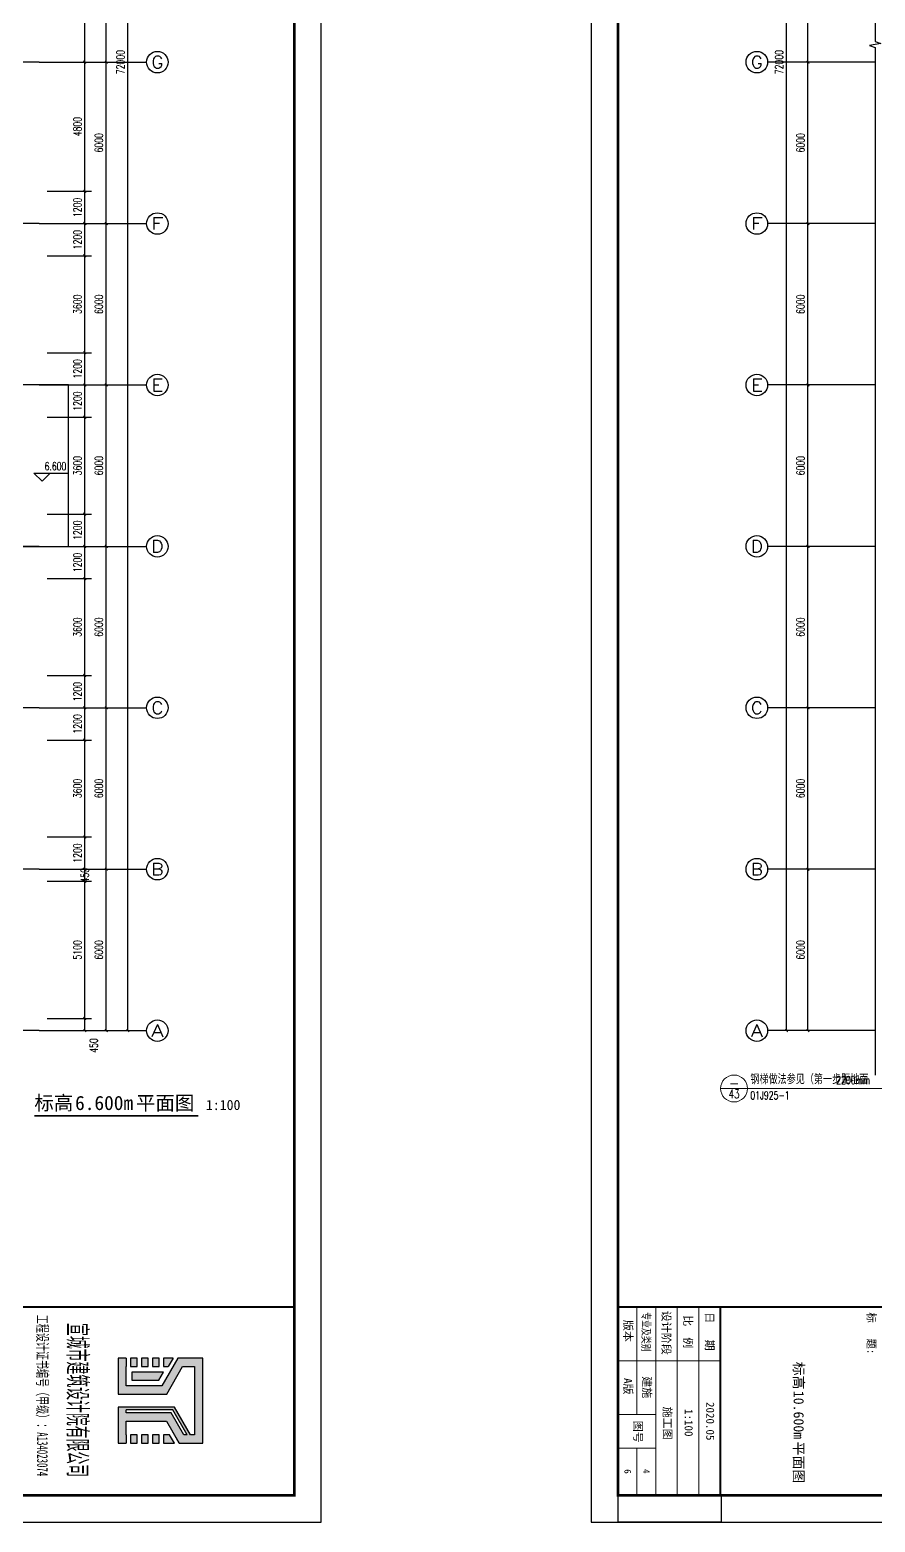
# Model space of a CAD drawing. Extents: x 683431 to 951238, y -788560 to -543702.
# Drawn here: x 801525 to 832965, y -719850 to -664378 of the extents above; entities that cross this region are included whole.
import ezdxf
from ezdxf.enums import TextEntityAlignment as Align

# ---------------------------------------------------------------- set-up
doc = ezdxf.new("R2010")
doc.units = 0
doc.header["$LTSCALE"] = 1000
doc.header["$MEASUREMENT"] = 0
doc.linetypes.add('DOTE', pattern=[2.42, 2, -0.2, 0.02, -0.2])
for name, color, linetype in [('AXIS', 3, 'Continuous'), ('AXIS_TEXT', 7, 'Continuous'), ('BZ_标准图框', 7, 'Continuous'), ('DIM_ELEV', 3, 'Continuous'), ('DIM_SYMB', 3, 'Continuous'), ('DOTE', 1, 'Continuous'), ('PUB_TEXT', 3, 'Continuous'), ('PUB_TITLE', 4, 'Continuous'), ('RAIL', 163, 'Continuous'), ('TK(图框线)', 45, 'Continuous')]:
    doc.layers.add(name, color=color, linetype=linetype)
doc.layers.add('DIM_IDEN', color=3, linetype='Continuous', lineweight=13)
doc.layers.add('VHSoft_barcode', color=7, linetype='Continuous', plot=False)
doc.styles.add('-宋体', font='', dxfattribs={"width": 0.8})
doc.styles.add('_TCH_AXIS', font='COMPLEX', dxfattribs={"bigfont": 'GBCBIG'})
doc.styles.add('_TCH_DIM', font='SIMPLEX', dxfattribs={"bigfont": 'GBCBIG'})
doc.styles.add('_TCH_DIM_T3', font='SIMPLEX', dxfattribs={"width": 0.705882, "bigfont": 'GBCBIG'})
doc.styles.add('_TCH_LABEL', font='COMPLEX', dxfattribs={"bigfont": 'GBCBIG'})
doc.styles.add('COMPLEX', font='COMPLEX')
doc.styles.add('HT', font='')
doc.styles.add('st', font='')
doc.styles.add('宋体', font='')
doc.styles.get('-宋体').set_extended_font_data('SimSun')
doc.styles.get('HT').set_extended_font_data('SimHei')
doc.styles.get('st').set_extended_font_data('SimSun')
doc.styles.get('宋体').set_extended_font_data('SimSun')
doc.dimstyles.new('_TCH_ARCH&&100', dxfattribs={"dimtxt": 297.5, "dimasz": 100, "dimexe": 250, "dimexo": 300, "dimgap": 126.25, "dimtad": 1, "dimdec": 0, "dimzin": 0, "dimdsep": 46, "dimtxsty": '_TCH_DIM_T3', "dimblk": 'ARCHTICK', "dimcen": 0.09, "dimazin": 2, "dimtfac": 1, "dimtdec": 0, "dimtix": 1, "dimtmove": 2, "dimatfit": 3, "dimfxl": 0, "dimtolj": 1, "dimtzin": 0, "dimarcsym": 0})

# ---------------------------------------------------------------- blocks, each defined once
blk = doc.blocks.new('ht34rwe4')
h = blk.add_hatch(color=1)
h.paths.add_polyline_path([(738520, -622688), (738520, -619537), (737594, -619537), (737003, -620561), (735676, -620561), (735676, -619844), (735676, -619537), (735369, -619537), (735369, -620868), (737180, -620868), (737771, -619844), (738213, -619844), (738213, -622381), (738059, -622381), (737468, -621357), (735369, -621357), (735369, -622688), (735676, -622688), (735676, -622381), (735676, -621869), (737172, -621869), (737645, -622688)])
h.paths.add_polyline_path([(737822, -622381), (737349, -621562), (735676, -621562), (735676, -621459), (737409, -621459), (737941, -622381)], flags=16)
h = blk.add_hatch(color=1)
h.paths.add_polyline_path([(737468, -622688), (737290, -622381), (737058, -622381), (737058, -622688)])
h.paths.add_polyline_path([(736905, -622381), (736649, -622381), (736649, -622688), (736905, -622688)])
h.paths.add_polyline_path([(736495, -622381), (736239, -622381), (736239, -622688), (736495, -622688)])
h.paths.add_polyline_path([(735829, -622688), (736085, -622688), (736085, -622381), (735829, -622381)])
h.paths.add_polyline_path([(736884, -620356), (737062, -620049), (735881, -620049), (735881, -620356)])
h.paths.add_polyline_path([(737417, -619537), (737058, -619537), (737058, -619844), (737239, -619844)])
h.paths.add_polyline_path([(736905, -619537), (736649, -619537), (736649, -619844), (736905, -619844)])
h.paths.add_polyline_path([(736239, -619844), (736495, -619844), (736495, -619537), (736239, -619537)])
h.paths.add_polyline_path([(736085, -619844), (736085, -619537), (735829, -619537), (735829, -619844)])
for points in [[(735676, -619537), (735369, -619537), (735369, -620868), (737180, -620868), (737771, -619844), (738213, -619844), (738213, -622381), (738059, -622381), (737468, -621357), (735369, -621357), (735369, -622688), (735676, -622688)], [(735676, -619537), (735676, -619844)], [(735676, -621869), (737172, -621869), (737645, -622688), (738520, -622688), (738520, -619537), (737594, -619537), (737003, -620561), (735676, -620561), (735676, -619844)], [(737417, -619537), (737058, -619537), (737058, -619844), (737239, -619844)], [(737417, -619537), (737239, -619844)], [(737941, -622381), (737409, -621459), (735676, -621459)], [(735676, -621562), (735676, -621459)], [(737822, -622381), (737349, -621562), (735676, -621562)], [(735676, -622381), (735676, -621869)], [(735676, -622381), (735676, -622688)], [(737290, -622381), (737058, -622381), (737058, -622688), (737468, -622688)], [(737468, -622688), (737290, -622381)], [(737645, -622688), (737316, -622118)], [(737941, -622381), (737822, -622381)]]:
    blk.add_lwpolyline(points)
for points in [[(736085, -619537), (735829, -619537), (735829, -619844), (736085, -619844)], [(736495, -619537), (736239, -619537), (736239, -619844), (736495, -619844)], [(736905, -619537), (736649, -619537), (736649, -619844), (736905, -619844)], [(736884, -620356), (737062, -620049), (735881, -620049), (735881, -620356)], [(736085, -622381), (735829, -622381), (735829, -622688), (736085, -622688)], [(736495, -622381), (736239, -622381), (736239, -622688), (736495, -622688)], [(736905, -622381), (736649, -622381), (736649, -622688), (736905, -622688)]]:
    blk.add_lwpolyline(points, close=True)
at = {"layer": 'BZ_标准图框'}
for points, const_width in [([(684531, -617629), (741931, -617629)], 70), ([(685231, -617629), (685231, -621629)], 35), ([(685931, -617629), (685931, -624629)], 35), ([(685931, -617629), (685931, -624629)], 35), ([(686731, -617629), (686731, -624629)], 35), ([(687531, -617629), (687531, -624629)], 35), ([(688331, -617629), (688331, -624629)], 70), ([(684531, -619629), (685931, -619629)], 35), ([(685931, -619629), (688331, -619629)], 35), ([(684531, -621629), (685931, -621629)], 35), ([(684531, -622879), (685931, -622879)], 35), ([(685231, -622879), (685231, -624629)], 35)]:
    blk.add_lwpolyline(points, dxfattribs=dict(at, const_width=const_width))
at = {"layer": 'VHSoft_barcode'}
blk.add_lwpolyline([(684531, -624629), (688364, -624629), (688364, -625629), (684531, -625629)], close=True, dxfattribs=at)
at = {"layer": 'BZ_标准图框', "style": 'HT'}
for s, height, width, p in [('专业及类别', 300, 0.7, (685428, -617822)), ('标   题:', 300, 0.95, (693803, -617831)), ('工程设计证书编号（甲级）：A134023074', 400, 0.6, (732360, -617920))]:
    blk.add_text(s, height=height, rotation=270, dxfattribs=dict(at, width=width)).set_placement(p)
for s, p in [('设计阶段', (686175, -617770)), ('日   期', (687787, -617826)), ('版本 ', (684754, -618112)), ('比  例', (686977, -617938)), ('图号', (685126, -621860))]:
    blk.add_text(s, height=300, rotation=270, dxfattribs=at).set_placement(p)
at = {"layer": 'BZ_标准图框', "style": 'HT', "width": 0.5}
blk.add_text('宣城市建筑设计院有限公司', height=700, rotation=270, dxfattribs=at).set_placement((733527, -621091), align=Align.CENTER)
at = {"layer": 'TK(图框线)', "style": 'HT'}
for s, p in [('A版', (684754, -620273)), ('建施', (685454, -620207)), ('2020.05', (687811, -621163)), ('施工图', (686218, -621333)), ('1:100', (687011, -621425))]:
    blk.add_text(s, height=300, rotation=270, dxfattribs=at).set_placement(p)
blk = doc.blocks.new('_ArchTick')
at = {"color": 0, "linetype": 'ByBlock', "const_width": 0.4}
blk.add_lwpolyline([(-0.5, -0.5), (0.5, 0.5)], dxfattribs=at)
blk = doc.blocks.new('*D261')
at = {"layer": 'AXIS', "color": 0, "lineweight": -2}
for p, q in [((832665, -695578), (830215, -695578)), ((830465, -701578), (830465, -695578)), ((832665, -701578), (830215, -701578))]:
    blk.add_line(p, q, dxfattribs=at)
at = {"layer": 'Defpoints', "color": 0}
for p in [(830465, -695578), (832965, -695578), (832965, -701578)]:
    blk.add_point(p, dxfattribs=at)
at = {"layer": 'AXIS', "color": 0, "lineweight": -2, "xscale": 100, "yscale": 100, "zscale": 100}
for p, rotation in [((830465, -695578), 90), ((830465, -701578), 270)]:
    blk.add_blockref('_ArchTick', p, dxfattribs=dict(at, rotation=rotation))
at = {"layer": 'AXIS', "color": 0, "insert": (830190, -698578), "char_height": 297.5, "attachment_point": 5, "rotation": 90, "style": '_TCH_DIM_T3'}
blk.add_mtext('\\A1;6000', dxfattribs=at)
blk = doc.blocks.new('*D262')
at = {"layer": 'AXIS', "color": 0, "lineweight": -2}
for p, q in [((832665, -689578), (830215, -689578)), ((830465, -695578), (830465, -689578)), ((832665, -695578), (830215, -695578))]:
    blk.add_line(p, q, dxfattribs=at)
at = {"layer": 'Defpoints', "color": 0}
for p in [(830465, -689578), (832965, -689578), (832965, -695578)]:
    blk.add_point(p, dxfattribs=at)
at = {"layer": 'AXIS', "color": 0, "lineweight": -2, "xscale": 100, "yscale": 100, "zscale": 100}
for p, rotation in [((830465, -689578), 90), ((830465, -695578), 270)]:
    blk.add_blockref('_ArchTick', p, dxfattribs=dict(at, rotation=rotation))
at = {"layer": 'AXIS', "color": 0, "insert": (830190, -692578), "char_height": 297.5, "attachment_point": 5, "rotation": 90, "style": '_TCH_DIM_T3'}
blk.add_mtext('\\A1;6000', dxfattribs=at)
blk = doc.blocks.new('*D263')
at = {"layer": 'AXIS', "color": 0, "lineweight": -2}
for p, q in [((832665, -683578), (830215, -683578)), ((830465, -689578), (830465, -683578)), ((832665, -689578), (830215, -689578))]:
    blk.add_line(p, q, dxfattribs=at)
at = {"layer": 'Defpoints', "color": 0}
for p in [(830465, -683578), (832965, -683578), (832965, -689578)]:
    blk.add_point(p, dxfattribs=at)
at = {"layer": 'AXIS', "color": 0, "lineweight": -2, "xscale": 100, "yscale": 100, "zscale": 100}
for p, rotation in [((830465, -683578), 90), ((830465, -689578), 270)]:
    blk.add_blockref('_ArchTick', p, dxfattribs=dict(at, rotation=rotation))
at = {"layer": 'AXIS', "color": 0, "insert": (830190, -686578), "char_height": 297.5, "attachment_point": 5, "rotation": 90, "style": '_TCH_DIM_T3'}
blk.add_mtext('\\A1;6000', dxfattribs=at)
blk = doc.blocks.new('*D264')
at = {"layer": 'AXIS', "color": 0, "lineweight": -2}
for p, q in [((832665, -677578), (830215, -677578)), ((830465, -683578), (830465, -677578)), ((832665, -683578), (830215, -683578))]:
    blk.add_line(p, q, dxfattribs=at)
at = {"layer": 'Defpoints', "color": 0}
for p in [(830465, -677578), (832965, -677578), (832965, -683578)]:
    blk.add_point(p, dxfattribs=at)
at = {"layer": 'AXIS', "color": 0, "lineweight": -2, "xscale": 100, "yscale": 100, "zscale": 100}
for p, rotation in [((830465, -677578), 90), ((830465, -683578), 270)]:
    blk.add_blockref('_ArchTick', p, dxfattribs=dict(at, rotation=rotation))
at = {"layer": 'AXIS', "color": 0, "insert": (830190, -680578), "char_height": 297.5, "attachment_point": 5, "rotation": 90, "style": '_TCH_DIM_T3'}
blk.add_mtext('\\A1;6000', dxfattribs=at)
blk = doc.blocks.new('*D265')
at = {"layer": 'AXIS', "color": 0, "lineweight": -2}
for p, q in [((832665, -671578), (830215, -671578)), ((830465, -677578), (830465, -671578)), ((832665, -677578), (830215, -677578))]:
    blk.add_line(p, q, dxfattribs=at)
at = {"layer": 'Defpoints', "color": 0}
for p in [(830465, -671578), (832965, -671578), (832965, -677578)]:
    blk.add_point(p, dxfattribs=at)
at = {"layer": 'AXIS', "color": 0, "lineweight": -2, "xscale": 100, "yscale": 100, "zscale": 100}
for p, rotation in [((830465, -671578), 90), ((830465, -677578), 270)]:
    blk.add_blockref('_ArchTick', p, dxfattribs=dict(at, rotation=rotation))
at = {"layer": 'AXIS', "color": 0, "insert": (830190, -674578), "char_height": 297.5, "attachment_point": 5, "rotation": 90, "style": '_TCH_DIM_T3'}
blk.add_mtext('\\A1;6000', dxfattribs=at)
blk = doc.blocks.new('*D266')
at = {"layer": 'AXIS', "color": 0, "lineweight": -2}
for p, q in [((832665, -665578), (830215, -665578)), ((830465, -671578), (830465, -665578)), ((832665, -671578), (830215, -671578))]:
    blk.add_line(p, q, dxfattribs=at)
at = {"layer": 'Defpoints', "color": 0}
for p in [(830465, -665578), (832965, -665578), (832965, -671578)]:
    blk.add_point(p, dxfattribs=at)
at = {"layer": 'AXIS', "color": 0, "lineweight": -2, "xscale": 100, "yscale": 100, "zscale": 100}
for p, rotation in [((830465, -665578), 90), ((830465, -671578), 270)]:
    blk.add_blockref('_ArchTick', p, dxfattribs=dict(at, rotation=rotation))
at = {"layer": 'AXIS', "color": 0, "insert": (830190, -668578), "char_height": 297.5, "attachment_point": 5, "rotation": 90, "style": '_TCH_DIM_T3'}
blk.add_mtext('\\A1;6000', dxfattribs=at)
blk = doc.blocks.new('*D267')
at = {"layer": 'AXIS', "color": 0, "lineweight": -2}
for p, q in [((832665, -659578), (830215, -659578)), ((830465, -665578), (830465, -659578)), ((832665, -665578), (830215, -665578))]:
    blk.add_line(p, q, dxfattribs=at)
at = {"layer": 'Defpoints', "color": 0}
for p in [(830465, -659578), (832965, -659578), (832965, -665578)]:
    blk.add_point(p, dxfattribs=at)
at = {"layer": 'AXIS', "color": 0, "lineweight": -2, "xscale": 100, "yscale": 100, "zscale": 100}
for p, rotation in [((830465, -659578), 90), ((830465, -665578), 270)]:
    blk.add_blockref('_ArchTick', p, dxfattribs=dict(at, rotation=rotation))
at = {"layer": 'AXIS', "color": 0, "insert": (830190, -662578), "char_height": 297.5, "attachment_point": 5, "rotation": 90, "style": '_TCH_DIM_T3'}
blk.add_mtext('\\A1;6000', dxfattribs=at)
blk = doc.blocks.new('*D273')
at = {"layer": 'AXIS', "color": 0, "lineweight": -2}
for p, q in [((832665, -629578), (829415, -629578)), ((829665, -701578), (829665, -629578)), ((832665, -701578), (829415, -701578))]:
    blk.add_line(p, q, dxfattribs=at)
at = {"layer": 'Defpoints', "color": 0}
for p in [(829665, -629578), (832965, -629578), (832965, -701578)]:
    blk.add_point(p, dxfattribs=at)
at = {"layer": 'AXIS', "color": 0, "lineweight": -2, "xscale": 100, "yscale": 100, "zscale": 100}
for p, rotation in [((829665, -629578), 90), ((829665, -701578), 270)]:
    blk.add_blockref('_ArchTick', p, dxfattribs=dict(at, rotation=rotation))
at = {"layer": 'AXIS', "color": 0, "insert": (829390, -665578), "char_height": 297.5, "attachment_point": 5, "rotation": 90, "style": '_TCH_DIM_T3'}
blk.add_mtext('\\A1;72000', dxfattribs=at)
blk = doc.blocks.new('_AXISO')
blk.add_circle((0, 0), 0.5)
at = {"layer": 'AXIS_TEXT', "style": 'COMPLEX', "width": 1.041667}
blk.add_attdef('A', text='', height=0.56, dxfattribs=at).set_placement((-0.25, -0.28), (0.25, -0.28), align=Align.FIT)
blk = doc.blocks.new('*D301')
at = {"layer": 'AXIS', "color": 0, "lineweight": -2}
for p, q in [((802169, -701128), (803819, -701128)), ((803569, -701578), (803569, -701128)), ((802169, -701578), (803819, -701578))]:
    blk.add_line(p, q, dxfattribs=at)
at = {"layer": 'Defpoints', "color": 0}
for p in [(801869, -701128), (803569, -701128), (801869, -701578)]:
    blk.add_point(p, dxfattribs=at)
at = {"layer": 'AXIS', "color": 0, "lineweight": -2, "xscale": 100, "yscale": 100, "zscale": 100}
for p, rotation in [((803569, -701128), 90), ((803569, -701578), 270)]:
    blk.add_blockref('_ArchTick', p, dxfattribs=dict(at, rotation=rotation))
at = {"layer": 'AXIS', "color": 0, "insert": (803901, -702133), "char_height": 297.5, "attachment_point": 5, "rotation": 90, "style": '_TCH_DIM_T3'}
blk.add_mtext('\\A1;450', dxfattribs=at)
blk = doc.blocks.new('*D302')
at = {"layer": 'AXIS', "color": 0, "lineweight": -2}
for p, q in [((802169, -696028), (803819, -696028)), ((803569, -701128), (803569, -696028)), ((802169, -701128), (803819, -701128))]:
    blk.add_line(p, q, dxfattribs=at)
at = {"layer": 'Defpoints', "color": 0}
for p in [(801869, -696028), (803569, -696028), (801869, -701128)]:
    blk.add_point(p, dxfattribs=at)
at = {"layer": 'AXIS', "color": 0, "lineweight": -2, "xscale": 100, "yscale": 100, "zscale": 100}
for p, rotation in [((803569, -696028), 90), ((803569, -701128), 270)]:
    blk.add_blockref('_ArchTick', p, dxfattribs=dict(at, rotation=rotation))
at = {"layer": 'AXIS', "color": 0, "insert": (803294, -698578), "char_height": 297.5, "attachment_point": 5, "rotation": 90, "style": '_TCH_DIM_T3'}
blk.add_mtext('\\A1;5100', dxfattribs=at)
blk = doc.blocks.new('*D303')
at = {"layer": 'AXIS', "color": 0, "lineweight": -2}
for p, q in [((802169, -695578), (803819, -695578)), ((803569, -696028), (803569, -695578)), ((802169, -696028), (803819, -696028))]:
    blk.add_line(p, q, dxfattribs=at)
at = {"layer": 'Defpoints', "color": 0}
for p in [(801869, -695578), (803569, -695578), (801869, -696028)]:
    blk.add_point(p, dxfattribs=at)
at = {"layer": 'AXIS', "color": 0, "lineweight": -2, "xscale": 100, "yscale": 100, "zscale": 100}
for p, rotation in [((803569, -695578), 90), ((803569, -696028), 270)]:
    blk.add_blockref('_ArchTick', p, dxfattribs=dict(at, rotation=rotation))
at = {"layer": 'AXIS', "color": 0, "insert": (803567, -695803), "char_height": 297.5, "attachment_point": 5, "rotation": 90, "style": '_TCH_DIM_T3'}
blk.add_mtext('\\A1;450', dxfattribs=at)
blk = doc.blocks.new('*D304')
at = {"layer": 'AXIS', "color": 0, "lineweight": -2}
for p, q in [((802169, -694378), (803819, -694378)), ((803569, -695578), (803569, -694378)), ((802169, -695578), (803819, -695578))]:
    blk.add_line(p, q, dxfattribs=at)
at = {"layer": 'Defpoints', "color": 0}
for p in [(801869, -694378), (803569, -694378), (801869, -695578)]:
    blk.add_point(p, dxfattribs=at)
at = {"layer": 'AXIS', "color": 0, "lineweight": -2, "xscale": 100, "yscale": 100, "zscale": 100}
for p, rotation in [((803569, -694378), 90), ((803569, -695578), 270)]:
    blk.add_blockref('_ArchTick', p, dxfattribs=dict(at, rotation=rotation))
at = {"layer": 'AXIS', "color": 0, "insert": (803294, -694978), "char_height": 297.5, "attachment_point": 5, "rotation": 90, "style": '_TCH_DIM_T3'}
blk.add_mtext('\\A1;1200', dxfattribs=at)
blk = doc.blocks.new('*D305')
at = {"layer": 'AXIS', "color": 0, "lineweight": -2}
for p, q in [((802169, -690778), (803819, -690778)), ((803569, -694378), (803569, -690778)), ((802169, -694378), (803819, -694378))]:
    blk.add_line(p, q, dxfattribs=at)
at = {"layer": 'Defpoints', "color": 0}
for p in [(801869, -690778), (803569, -690778), (801869, -694378)]:
    blk.add_point(p, dxfattribs=at)
at = {"layer": 'AXIS', "color": 0, "lineweight": -2, "xscale": 100, "yscale": 100, "zscale": 100}
for p, rotation in [((803569, -690778), 90), ((803569, -694378), 270)]:
    blk.add_blockref('_ArchTick', p, dxfattribs=dict(at, rotation=rotation))
at = {"layer": 'AXIS', "color": 0, "insert": (803294, -692578), "char_height": 297.5, "attachment_point": 5, "rotation": 90, "style": '_TCH_DIM_T3'}
blk.add_mtext('\\A1;3600', dxfattribs=at)
blk = doc.blocks.new('*D306')
at = {"layer": 'AXIS', "color": 0, "lineweight": -2}
for p, q in [((802169, -689578), (803819, -689578)), ((803569, -690778), (803569, -689578)), ((802169, -690778), (803819, -690778))]:
    blk.add_line(p, q, dxfattribs=at)
at = {"layer": 'Defpoints', "color": 0}
for p in [(801869, -689578), (803569, -689578), (801869, -690778)]:
    blk.add_point(p, dxfattribs=at)
at = {"layer": 'AXIS', "color": 0, "lineweight": -2, "xscale": 100, "yscale": 100, "zscale": 100}
for p, rotation in [((803569, -689578), 90), ((803569, -690778), 270)]:
    blk.add_blockref('_ArchTick', p, dxfattribs=dict(at, rotation=rotation))
at = {"layer": 'AXIS', "color": 0, "insert": (803294, -690178), "char_height": 297.5, "attachment_point": 5, "rotation": 90, "style": '_TCH_DIM_T3'}
blk.add_mtext('\\A1;1200', dxfattribs=at)
blk = doc.blocks.new('*D307')
at = {"layer": 'AXIS', "color": 0, "lineweight": -2}
for p, q in [((802169, -688378), (803819, -688378)), ((803569, -689578), (803569, -688378)), ((802169, -689578), (803819, -689578))]:
    blk.add_line(p, q, dxfattribs=at)
at = {"layer": 'Defpoints', "color": 0}
for p in [(801869, -688378), (803569, -688378), (801869, -689578)]:
    blk.add_point(p, dxfattribs=at)
at = {"layer": 'AXIS', "color": 0, "lineweight": -2, "xscale": 100, "yscale": 100, "zscale": 100}
for p, rotation in [((803569, -688378), 90), ((803569, -689578), 270)]:
    blk.add_blockref('_ArchTick', p, dxfattribs=dict(at, rotation=rotation))
at = {"layer": 'AXIS', "color": 0, "insert": (803294, -688978), "char_height": 297.5, "attachment_point": 5, "rotation": 90, "style": '_TCH_DIM_T3'}
blk.add_mtext('\\A1;1200', dxfattribs=at)
blk = doc.blocks.new('*D308')
at = {"layer": 'AXIS', "color": 0, "lineweight": -2}
for p, q in [((802169, -684778), (803819, -684778)), ((803569, -688378), (803569, -684778)), ((802169, -688378), (803819, -688378))]:
    blk.add_line(p, q, dxfattribs=at)
at = {"layer": 'Defpoints', "color": 0}
for p in [(801869, -684778), (803569, -684778), (801869, -688378)]:
    blk.add_point(p, dxfattribs=at)
at = {"layer": 'AXIS', "color": 0, "lineweight": -2, "xscale": 100, "yscale": 100, "zscale": 100}
for p, rotation in [((803569, -684778), 90), ((803569, -688378), 270)]:
    blk.add_blockref('_ArchTick', p, dxfattribs=dict(at, rotation=rotation))
at = {"layer": 'AXIS', "color": 0, "insert": (803294, -686578), "char_height": 297.5, "attachment_point": 5, "rotation": 90, "style": '_TCH_DIM_T3'}
blk.add_mtext('\\A1;3600', dxfattribs=at)
blk = doc.blocks.new('*D309')
at = {"layer": 'AXIS', "color": 0, "lineweight": -2}
for p, q in [((802169, -683578), (803819, -683578)), ((803569, -684778), (803569, -683578)), ((802169, -684778), (803819, -684778))]:
    blk.add_line(p, q, dxfattribs=at)
at = {"layer": 'Defpoints', "color": 0}
for p in [(801869, -683578), (803569, -683578), (801869, -684778)]:
    blk.add_point(p, dxfattribs=at)
at = {"layer": 'AXIS', "color": 0, "lineweight": -2, "xscale": 100, "yscale": 100, "zscale": 100}
for p, rotation in [((803569, -683578), 90), ((803569, -684778), 270)]:
    blk.add_blockref('_ArchTick', p, dxfattribs=dict(at, rotation=rotation))
at = {"layer": 'AXIS', "color": 0, "insert": (803294, -684178), "char_height": 297.5, "attachment_point": 5, "rotation": 90, "style": '_TCH_DIM_T3'}
blk.add_mtext('\\A1;1200', dxfattribs=at)
blk = doc.blocks.new('*D310')
at = {"layer": 'AXIS', "color": 0, "lineweight": -2}
for p, q in [((802169, -682378), (803819, -682378)), ((803569, -683578), (803569, -682378)), ((802169, -683578), (803819, -683578))]:
    blk.add_line(p, q, dxfattribs=at)
at = {"layer": 'Defpoints', "color": 0}
for p in [(801869, -682378), (803569, -682378), (801869, -683578)]:
    blk.add_point(p, dxfattribs=at)
at = {"layer": 'AXIS', "color": 0, "lineweight": -2, "xscale": 100, "yscale": 100, "zscale": 100}
for p, rotation in [((803569, -682378), 90), ((803569, -683578), 270)]:
    blk.add_blockref('_ArchTick', p, dxfattribs=dict(at, rotation=rotation))
at = {"layer": 'AXIS', "color": 0, "insert": (803294, -682978), "char_height": 297.5, "attachment_point": 5, "rotation": 90, "style": '_TCH_DIM_T3'}
blk.add_mtext('\\A1;1200', dxfattribs=at)
blk = doc.blocks.new('*D311')
at = {"layer": 'AXIS', "color": 0, "lineweight": -2}
for p, q in [((802169, -678778), (803819, -678778)), ((803569, -682378), (803569, -678778)), ((802169, -682378), (803819, -682378))]:
    blk.add_line(p, q, dxfattribs=at)
at = {"layer": 'Defpoints', "color": 0}
for p in [(801869, -678778), (803569, -678778), (801869, -682378)]:
    blk.add_point(p, dxfattribs=at)
at = {"layer": 'AXIS', "color": 0, "lineweight": -2, "xscale": 100, "yscale": 100, "zscale": 100}
for p, rotation in [((803569, -678778), 90), ((803569, -682378), 270)]:
    blk.add_blockref('_ArchTick', p, dxfattribs=dict(at, rotation=rotation))
at = {"layer": 'AXIS', "color": 0, "insert": (803294, -680578), "char_height": 297.5, "attachment_point": 5, "rotation": 90, "style": '_TCH_DIM_T3'}
blk.add_mtext('\\A1;3600', dxfattribs=at)
blk = doc.blocks.new('*D312')
at = {"layer": 'AXIS', "color": 0, "lineweight": -2}
for p, q in [((802169, -677578), (803819, -677578)), ((803569, -678778), (803569, -677578)), ((802169, -678778), (803819, -678778))]:
    blk.add_line(p, q, dxfattribs=at)
at = {"layer": 'Defpoints', "color": 0}
for p in [(801869, -677578), (803569, -677578), (801869, -678778)]:
    blk.add_point(p, dxfattribs=at)
at = {"layer": 'AXIS', "color": 0, "lineweight": -2, "xscale": 100, "yscale": 100, "zscale": 100}
for p, rotation in [((803569, -677578), 90), ((803569, -678778), 270)]:
    blk.add_blockref('_ArchTick', p, dxfattribs=dict(at, rotation=rotation))
at = {"layer": 'AXIS', "color": 0, "insert": (803294, -678178), "char_height": 297.5, "attachment_point": 5, "rotation": 90, "style": '_TCH_DIM_T3'}
blk.add_mtext('\\A1;1200', dxfattribs=at)
blk = doc.blocks.new('*D313')
at = {"layer": 'AXIS', "color": 0, "lineweight": -2}
for p, q in [((802169, -676378), (803819, -676378)), ((803569, -677578), (803569, -676378)), ((802169, -677578), (803819, -677578))]:
    blk.add_line(p, q, dxfattribs=at)
at = {"layer": 'Defpoints', "color": 0}
for p in [(801869, -676378), (803569, -676378), (801869, -677578)]:
    blk.add_point(p, dxfattribs=at)
at = {"layer": 'AXIS', "color": 0, "lineweight": -2, "xscale": 100, "yscale": 100, "zscale": 100}
for p, rotation in [((803569, -676378), 90), ((803569, -677578), 270)]:
    blk.add_blockref('_ArchTick', p, dxfattribs=dict(at, rotation=rotation))
at = {"layer": 'AXIS', "color": 0, "insert": (803294, -676978), "char_height": 297.5, "attachment_point": 5, "rotation": 90, "style": '_TCH_DIM_T3'}
blk.add_mtext('\\A1;1200', dxfattribs=at)
blk = doc.blocks.new('*D314')
at = {"layer": 'AXIS', "color": 0, "lineweight": -2}
for p, q in [((802169, -672778), (803819, -672778)), ((803569, -676378), (803569, -672778)), ((802169, -676378), (803819, -676378))]:
    blk.add_line(p, q, dxfattribs=at)
at = {"layer": 'Defpoints', "color": 0}
for p in [(801869, -672778), (803569, -672778), (801869, -676378)]:
    blk.add_point(p, dxfattribs=at)
at = {"layer": 'AXIS', "color": 0, "lineweight": -2, "xscale": 100, "yscale": 100, "zscale": 100}
for p, rotation in [((803569, -672778), 90), ((803569, -676378), 270)]:
    blk.add_blockref('_ArchTick', p, dxfattribs=dict(at, rotation=rotation))
at = {"layer": 'AXIS', "color": 0, "insert": (803294, -674578), "char_height": 297.5, "attachment_point": 5, "rotation": 90, "style": '_TCH_DIM_T3'}
blk.add_mtext('\\A1;3600', dxfattribs=at)
blk = doc.blocks.new('*D315')
at = {"layer": 'AXIS', "color": 0, "lineweight": -2}
for p, q in [((802169, -671578), (803819, -671578)), ((803569, -672778), (803569, -671578)), ((802169, -672778), (803819, -672778))]:
    blk.add_line(p, q, dxfattribs=at)
at = {"layer": 'Defpoints', "color": 0}
for p in [(801869, -671578), (803569, -671578), (801869, -672778)]:
    blk.add_point(p, dxfattribs=at)
at = {"layer": 'AXIS', "color": 0, "lineweight": -2, "xscale": 100, "yscale": 100, "zscale": 100}
for p, rotation in [((803569, -671578), 90), ((803569, -672778), 270)]:
    blk.add_blockref('_ArchTick', p, dxfattribs=dict(at, rotation=rotation))
at = {"layer": 'AXIS', "color": 0, "insert": (803294, -672178), "char_height": 297.5, "attachment_point": 5, "rotation": 90, "style": '_TCH_DIM_T3'}
blk.add_mtext('\\A1;1200', dxfattribs=at)
blk = doc.blocks.new('*D316')
at = {"layer": 'AXIS', "color": 0, "lineweight": -2}
for p, q in [((802169, -670378), (803819, -670378)), ((803569, -671578), (803569, -670378)), ((802169, -671578), (803819, -671578))]:
    blk.add_line(p, q, dxfattribs=at)
at = {"layer": 'Defpoints', "color": 0}
for p in [(801869, -670378), (803569, -670378), (801869, -671578)]:
    blk.add_point(p, dxfattribs=at)
at = {"layer": 'AXIS', "color": 0, "lineweight": -2, "xscale": 100, "yscale": 100, "zscale": 100}
for p, rotation in [((803569, -670378), 90), ((803569, -671578), 270)]:
    blk.add_blockref('_ArchTick', p, dxfattribs=dict(at, rotation=rotation))
at = {"layer": 'AXIS', "color": 0, "insert": (803294, -670978), "char_height": 297.5, "attachment_point": 5, "rotation": 90, "style": '_TCH_DIM_T3'}
blk.add_mtext('\\A1;1200', dxfattribs=at)
blk = doc.blocks.new('*D317')
at = {"layer": 'AXIS', "color": 0, "lineweight": -2}
for p, q in [((802169, -665578), (803819, -665578)), ((803569, -670378), (803569, -665578)), ((802169, -670378), (803819, -670378))]:
    blk.add_line(p, q, dxfattribs=at)
at = {"layer": 'Defpoints', "color": 0}
for p in [(801869, -665578), (803569, -665578), (801869, -670378)]:
    blk.add_point(p, dxfattribs=at)
at = {"layer": 'AXIS', "color": 0, "lineweight": -2, "xscale": 100, "yscale": 100, "zscale": 100}
for p, rotation in [((803569, -665578), 90), ((803569, -670378), 270)]:
    blk.add_blockref('_ArchTick', p, dxfattribs=dict(at, rotation=rotation))
at = {"layer": 'AXIS', "color": 0, "insert": (803294, -667978), "char_height": 297.5, "attachment_point": 5, "rotation": 90, "style": '_TCH_DIM_T3'}
blk.add_mtext('\\A1;4800', dxfattribs=at)
blk = doc.blocks.new('*D318')
at = {"layer": 'AXIS', "color": 0, "lineweight": -2}
for p, q in [((802169, -660778), (803819, -660778)), ((803569, -665578), (803569, -660778)), ((802169, -665578), (803819, -665578))]:
    blk.add_line(p, q, dxfattribs=at)
at = {"layer": 'Defpoints', "color": 0}
for p in [(801869, -660778), (803569, -660778), (801869, -665578)]:
    blk.add_point(p, dxfattribs=at)
at = {"layer": 'AXIS', "color": 0, "lineweight": -2, "xscale": 100, "yscale": 100, "zscale": 100}
for p, rotation in [((803569, -660778), 90), ((803569, -665578), 270)]:
    blk.add_blockref('_ArchTick', p, dxfattribs=dict(at, rotation=rotation))
at = {"layer": 'AXIS', "color": 0, "insert": (803294, -663178), "char_height": 297.5, "attachment_point": 5, "rotation": 90, "style": '_TCH_DIM_T3'}
blk.add_mtext('\\A1;4800', dxfattribs=at)
blk = doc.blocks.new('*D375')
at = {"layer": 'AXIS', "color": 0, "lineweight": -2}
for p, q in [((802169, -695578), (804619, -695578)), ((804369, -701578), (804369, -695578)), ((802169, -701578), (804619, -701578))]:
    blk.add_line(p, q, dxfattribs=at)
at = {"layer": 'Defpoints', "color": 0}
for p in [(801869, -695578), (804369, -695578), (801869, -701578)]:
    blk.add_point(p, dxfattribs=at)
at = {"layer": 'AXIS', "color": 0, "lineweight": -2, "xscale": 100, "yscale": 100, "zscale": 100}
for p, rotation in [((804369, -695578), 90), ((804369, -701578), 270)]:
    blk.add_blockref('_ArchTick', p, dxfattribs=dict(at, rotation=rotation))
at = {"layer": 'AXIS', "color": 0, "insert": (804094, -698578), "char_height": 297.5, "attachment_point": 5, "rotation": 90, "style": '_TCH_DIM_T3'}
blk.add_mtext('\\A1;6000', dxfattribs=at)
blk = doc.blocks.new('*D376')
at = {"layer": 'AXIS', "color": 0, "lineweight": -2}
for p, q in [((802169, -689578), (804619, -689578)), ((804369, -695578), (804369, -689578)), ((802169, -695578), (804619, -695578))]:
    blk.add_line(p, q, dxfattribs=at)
at = {"layer": 'Defpoints', "color": 0}
for p in [(801869, -689578), (804369, -689578), (801869, -695578)]:
    blk.add_point(p, dxfattribs=at)
at = {"layer": 'AXIS', "color": 0, "lineweight": -2, "xscale": 100, "yscale": 100, "zscale": 100}
for p, rotation in [((804369, -689578), 90), ((804369, -695578), 270)]:
    blk.add_blockref('_ArchTick', p, dxfattribs=dict(at, rotation=rotation))
at = {"layer": 'AXIS', "color": 0, "insert": (804094, -692578), "char_height": 297.5, "attachment_point": 5, "rotation": 90, "style": '_TCH_DIM_T3'}
blk.add_mtext('\\A1;6000', dxfattribs=at)
blk = doc.blocks.new('*D377')
at = {"layer": 'AXIS', "color": 0, "lineweight": -2}
for p, q in [((802169, -683578), (804619, -683578)), ((804369, -689578), (804369, -683578)), ((802169, -689578), (804619, -689578))]:
    blk.add_line(p, q, dxfattribs=at)
at = {"layer": 'Defpoints', "color": 0}
for p in [(801869, -683578), (804369, -683578), (801869, -689578)]:
    blk.add_point(p, dxfattribs=at)
at = {"layer": 'AXIS', "color": 0, "lineweight": -2, "xscale": 100, "yscale": 100, "zscale": 100}
for p, rotation in [((804369, -683578), 90), ((804369, -689578), 270)]:
    blk.add_blockref('_ArchTick', p, dxfattribs=dict(at, rotation=rotation))
at = {"layer": 'AXIS', "color": 0, "insert": (804094, -686578), "char_height": 297.5, "attachment_point": 5, "rotation": 90, "style": '_TCH_DIM_T3'}
blk.add_mtext('\\A1;6000', dxfattribs=at)
blk = doc.blocks.new('*D378')
at = {"layer": 'AXIS', "color": 0, "lineweight": -2}
for p, q in [((802169, -677578), (804619, -677578)), ((804369, -683578), (804369, -677578)), ((802169, -683578), (804619, -683578))]:
    blk.add_line(p, q, dxfattribs=at)
at = {"layer": 'Defpoints', "color": 0}
for p in [(801869, -677578), (804369, -677578), (801869, -683578)]:
    blk.add_point(p, dxfattribs=at)
at = {"layer": 'AXIS', "color": 0, "lineweight": -2, "xscale": 100, "yscale": 100, "zscale": 100}
for p, rotation in [((804369, -677578), 90), ((804369, -683578), 270)]:
    blk.add_blockref('_ArchTick', p, dxfattribs=dict(at, rotation=rotation))
at = {"layer": 'AXIS', "color": 0, "insert": (804094, -680578), "char_height": 297.5, "attachment_point": 5, "rotation": 90, "style": '_TCH_DIM_T3'}
blk.add_mtext('\\A1;6000', dxfattribs=at)
blk = doc.blocks.new('*D379')
at = {"layer": 'AXIS', "color": 0, "lineweight": -2}
for p, q in [((802169, -671578), (804619, -671578)), ((804369, -677578), (804369, -671578)), ((802169, -677578), (804619, -677578))]:
    blk.add_line(p, q, dxfattribs=at)
at = {"layer": 'Defpoints', "color": 0}
for p in [(801869, -671578), (804369, -671578), (801869, -677578)]:
    blk.add_point(p, dxfattribs=at)
at = {"layer": 'AXIS', "color": 0, "lineweight": -2, "xscale": 100, "yscale": 100, "zscale": 100}
for p, rotation in [((804369, -671578), 90), ((804369, -677578), 270)]:
    blk.add_blockref('_ArchTick', p, dxfattribs=dict(at, rotation=rotation))
at = {"layer": 'AXIS', "color": 0, "insert": (804094, -674578), "char_height": 297.5, "attachment_point": 5, "rotation": 90, "style": '_TCH_DIM_T3'}
blk.add_mtext('\\A1;6000', dxfattribs=at)
blk = doc.blocks.new('*D380')
at = {"layer": 'AXIS', "color": 0, "lineweight": -2}
for p, q in [((802169, -665578), (804619, -665578)), ((804369, -671578), (804369, -665578)), ((802169, -671578), (804619, -671578))]:
    blk.add_line(p, q, dxfattribs=at)
at = {"layer": 'Defpoints', "color": 0}
for p in [(801869, -665578), (804369, -665578), (801869, -671578)]:
    blk.add_point(p, dxfattribs=at)
at = {"layer": 'AXIS', "color": 0, "lineweight": -2, "xscale": 100, "yscale": 100, "zscale": 100}
for p, rotation in [((804369, -665578), 90), ((804369, -671578), 270)]:
    blk.add_blockref('_ArchTick', p, dxfattribs=dict(at, rotation=rotation))
at = {"layer": 'AXIS', "color": 0, "insert": (804094, -668578), "char_height": 297.5, "attachment_point": 5, "rotation": 90, "style": '_TCH_DIM_T3'}
blk.add_mtext('\\A1;6000', dxfattribs=at)
blk = doc.blocks.new('*D381')
at = {"layer": 'AXIS', "color": 0, "lineweight": -2}
for p, q in [((802169, -659578), (804619, -659578)), ((804369, -665578), (804369, -659578)), ((802169, -665578), (804619, -665578))]:
    blk.add_line(p, q, dxfattribs=at)
at = {"layer": 'Defpoints', "color": 0}
for p in [(801869, -659578), (804369, -659578), (801869, -665578)]:
    blk.add_point(p, dxfattribs=at)
at = {"layer": 'AXIS', "color": 0, "lineweight": -2, "xscale": 100, "yscale": 100, "zscale": 100}
for p, rotation in [((804369, -659578), 90), ((804369, -665578), 270)]:
    blk.add_blockref('_ArchTick', p, dxfattribs=dict(at, rotation=rotation))
at = {"layer": 'AXIS', "color": 0, "insert": (804094, -662578), "char_height": 297.5, "attachment_point": 5, "rotation": 90, "style": '_TCH_DIM_T3'}
blk.add_mtext('\\A1;6000', dxfattribs=at)
blk = doc.blocks.new('*D387')
at = {"layer": 'AXIS', "color": 0, "lineweight": -2}
for p, q in [((802169, -629578), (805419, -629578)), ((805169, -701578), (805169, -629578)), ((802169, -701578), (805419, -701578))]:
    blk.add_line(p, q, dxfattribs=at)
at = {"layer": 'Defpoints', "color": 0}
for p in [(801869, -629578), (805169, -629578), (801869, -701578)]:
    blk.add_point(p, dxfattribs=at)
at = {"layer": 'AXIS', "color": 0, "lineweight": -2, "xscale": 100, "yscale": 100, "zscale": 100}
for p, rotation in [((805169, -629578), 90), ((805169, -701578), 270)]:
    blk.add_blockref('_ArchTick', p, dxfattribs=dict(at, rotation=rotation))
at = {"layer": 'AXIS', "color": 0, "insert": (804894, -665578), "char_height": 297.5, "attachment_point": 5, "rotation": 90, "style": '_TCH_DIM_T3'}
blk.add_mtext('\\A1;72000', dxfattribs=at)

msp = doc.modelspace()

# ---------------------------------------------------------------- linework, layer by layer
at = {"layer": 'AXIS'}
for p, q in [((801868.7, -665578.1), (805868.7, -665578.1)), ((832965.3, -665578.1), (828965.3, -665578.1)), ((801868.7, -671578.1), (805868.7, -671578.1)), ((832965.3, -671578.1), (828965.3, -671578.1)), ((801868.7, -677578.1), (805868.7, -677578.1)), ((832965.3, -677578.1), (828965.3, -677578.1)), ((801868.7, -683578.1), (805868.7, -683578.1)), ((832965.3, -683578.1), (828965.3, -683578.1)), ((801868.7, -689578.1), (805868.7, -689578.1)), ((832965.3, -689578.1), (828965.3, -689578.1)), ((801868.7, -695578.1), (805868.7, -695578.1)), ((832965.3, -695578.1), (828965.3, -695578.1)), ((801868.7, -701578.1), (805868.7, -701578.1)), ((832965.3, -701578.1), (828965.3, -701578.1))]:
    msp.add_line(p, q, dxfattribs=at)
at = {"layer": 'DIM_ELEV'}
for p, q in [((801977.8, -681153.3), (801677.8, -680853.3)), ((801677.8, -680853.3), (802943.8, -680853.3)), ((801977.8, -681153.3), (802277.8, -680853.3))]:
    msp.add_line(p, q, dxfattribs=at)
at = {"layer": 'DIM_IDEN'}
for p, q in [((828218.1, -703730), (827218.1, -703730)), ((833387.9, -703730), (828218.1, -703730))]:
    msp.add_line(p, q, dxfattribs=at)
msp.add_circle((827718.1, -703730), 500, dxfattribs=at)
at = {"layer": 'DIM_SYMB'}
msp.add_lwpolyline([(832965.3, -626625.6), (832965.3, -664814.4), (833175.3, -664890.9), (832755.3, -664964.9), (832965.3, -665039.4), (832965.3, -703228.3)], dxfattribs=at)
at = {"layer": 'DIM_SYMB', "const_width": 70}
msp.add_lwpolyline([(801696.1, -704747.5), (807793.4, -704747.5)], dxfattribs=at)
at = {"layer": 'DOTE', "linetype": 'DOTE'}
for p, q in [((801868.7, -665578.1), (763118.7, -665578.1)), ((801868.7, -671578.1), (763118.7, -671578.1)), ((801868.7, -677578.1), (763118.7, -677578.1)), ((801868.7, -683578.1), (763118.7, -683578.1)), ((801868.7, -689578.1), (763118.7, -689578.1)), ((801868.7, -695578.1), (763118.7, -695578.1)), ((801868.7, -701578.1), (763118.7, -701578.1))]:
    msp.add_line(p, q, dxfattribs=at)
at = {"layer": 'PUB_TITLE'}
for points in [[(752966.6, -719849.5), (812366.6, -719849.5), (812366.6, -614749.5), (752966.6, -614749.5)], [(822402.4, -719849.5), (881802.4, -719849.5), (881802.4, -614749.5), (822402.4, -614749.5)]]:
    msp.add_lwpolyline(points, close=True, dxfattribs=at)
at = {"layer": 'PUB_TITLE', "const_width": 100}
for points in [[(753966.6, -718849.5), (811366.6, -718849.5), (811366.6, -617249.5), (753966.6, -617249.5)], [(823402.4, -718849.5), (880802.4, -718849.5), (880802.4, -617249.5), (823402.4, -617249.5)]]:
    msp.add_lwpolyline(points, close=True, dxfattribs=at)
at = {"layer": 'RAIL', "ltscale": 0.5}
msp.add_lwpolyline([(800968.7, -677578.1), (800968.7, -683578.1), (802968.7, -683578.1), (802968.7, -677578.1)], close=True, dxfattribs=at)

# ---------------------------------------------------------------- block references
at = {"layer": 'AXIS'}
ref = msp.add_blockref('_AXISO', (806268.7, -665578.1), dxfattribs=dict(at, xscale=800, yscale=800, zscale=800))
ref.add_attrib('A', 'G', dxfattribs={"layer": 'AXIS_TEXT', "ltscale": 0.5, "height": 452.5, "style": '_TCH_AXIS', "width": 1.166667}).set_placement((806042.4, -665804.4), (806495, -665804.4), align=Align.FIT)
ref = msp.add_blockref('_AXISO', (828565.3, -665578.1), dxfattribs=dict(at, xscale=800, yscale=800, zscale=800))
ref.add_attrib('A', 'G', dxfattribs={"layer": 'AXIS_TEXT', "ltscale": 0.5, "height": 452.5, "style": '_TCH_AXIS', "width": 1.166667}).set_placement((828339, -665804.4), (828791.6, -665804.4), align=Align.FIT)
ref = msp.add_blockref('_AXISO', (806268.7, -671578.1), dxfattribs=dict(at, xscale=800, yscale=800, zscale=800))
ref.add_attrib('A', 'F', dxfattribs={"layer": 'AXIS_TEXT', "ltscale": 0.5, "height": 452.5, "style": '_TCH_AXIS', "width": 1.3125}).set_placement((806042.4, -671804.4), (806495, -671804.4), align=Align.FIT)
ref = msp.add_blockref('_AXISO', (828565.3, -671578.1), dxfattribs=dict(at, xscale=800, yscale=800, zscale=800))
ref.add_attrib('A', 'F', dxfattribs={"layer": 'AXIS_TEXT', "ltscale": 0.5, "height": 452.5, "style": '_TCH_AXIS', "width": 1.3125}).set_placement((828339, -671804.4), (828791.6, -671804.4), align=Align.FIT)
ref = msp.add_blockref('_AXISO', (806268.7, -677578.1), dxfattribs=dict(at, xscale=800, yscale=800, zscale=800))
ref.add_attrib('A', 'E', dxfattribs={"layer": 'AXIS_TEXT', "ltscale": 0.5, "height": 452.5, "style": '_TCH_AXIS', "width": 1.3125}).set_placement((806042.4, -677804.4), (806495, -677804.4), align=Align.FIT)
ref = msp.add_blockref('_AXISO', (828565.3, -677578.1), dxfattribs=dict(at, xscale=800, yscale=800, zscale=800))
ref.add_attrib('A', 'E', dxfattribs={"layer": 'AXIS_TEXT', "ltscale": 0.5, "height": 452.5, "style": '_TCH_AXIS', "width": 1.3125}).set_placement((828339, -677804.4), (828791.6, -677804.4), align=Align.FIT)
ref = msp.add_blockref('_AXISO', (806268.7, -683578.1), dxfattribs=dict(at, xscale=800, yscale=800, zscale=800))
ref.add_attrib('A', 'D', dxfattribs={"layer": 'AXIS_TEXT', "ltscale": 0.5, "height": 452.5, "style": '_TCH_AXIS', "width": 1.235294}).set_placement((806042.4, -683804.4), (806495, -683804.4), align=Align.FIT)
ref = msp.add_blockref('_AXISO', (828565.3, -683578.1), dxfattribs=dict(at, xscale=800, yscale=800, zscale=800))
ref.add_attrib('A', 'D', dxfattribs={"layer": 'AXIS_TEXT', "ltscale": 0.5, "height": 452.5, "style": '_TCH_AXIS', "width": 1.235294}).set_placement((828339, -683804.4), (828791.6, -683804.4), align=Align.FIT)
ref = msp.add_blockref('_AXISO', (806268.7, -689578.1), dxfattribs=dict(at, xscale=800, yscale=800, zscale=800))
ref.add_attrib('A', 'C', dxfattribs={"layer": 'AXIS_TEXT', "ltscale": 0.5, "height": 452.5, "style": '_TCH_AXIS', "width": 1.4}).set_placement((806042.4, -689804.4), (806495, -689804.4), align=Align.FIT)
ref = msp.add_blockref('_AXISO', (828565.3, -689578.1), dxfattribs=dict(at, xscale=800, yscale=800, zscale=800))
ref.add_attrib('A', 'C', dxfattribs={"layer": 'AXIS_TEXT', "ltscale": 0.5, "height": 452.5, "style": '_TCH_AXIS', "width": 1.4}).set_placement((828339, -689804.4), (828791.6, -689804.4), align=Align.FIT)
ref = msp.add_blockref('_AXISO', (806268.7, -695578.1), dxfattribs=dict(at, xscale=800, yscale=800, zscale=800))
ref.add_attrib('A', 'B', dxfattribs={"layer": 'AXIS_TEXT', "ltscale": 0.5, "height": 452.5, "style": '_TCH_AXIS', "width": 1.235294}).set_placement((806042.4, -695804.4), (806495, -695804.4), align=Align.FIT)
ref = msp.add_blockref('_AXISO', (828565.3, -695578.1), dxfattribs=dict(at, xscale=800, yscale=800, zscale=800))
ref.add_attrib('A', 'B', dxfattribs={"layer": 'AXIS_TEXT', "ltscale": 0.5, "height": 452.5, "style": '_TCH_AXIS', "width": 1.235294}).set_placement((828339, -695804.4), (828791.6, -695804.4), align=Align.FIT)
ref = msp.add_blockref('_AXISO', (806268.7, -701578.1), dxfattribs=dict(at, xscale=800, yscale=800, zscale=800))
ref.add_attrib('A', 'A', dxfattribs={"layer": 'AXIS_TEXT', "ltscale": 0.5, "height": 452.5, "style": '_TCH_AXIS', "width": 1.166667}).set_placement((806042.4, -701804.4), (806495, -701804.4), align=Align.FIT)
ref = msp.add_blockref('_AXISO', (828565.3, -701578.1), dxfattribs=dict(at, xscale=800, yscale=800, zscale=800))
ref.add_attrib('A', 'A', dxfattribs={"layer": 'AXIS_TEXT', "ltscale": 0.5, "height": 452.5, "style": '_TCH_AXIS', "width": 1.166667}).set_placement((828339, -701804.4), (828791.6, -701804.4), align=Align.FIT)
at = {"layer": 'RAIL'}
for p in [(69435.8, -94220.8), (138871.6, -94220.8)]:
    msp.add_blockref('ht34rwe4', p, dxfattribs=at)

# ---------------------------------------------------------------- texts
at = {"layer": 'PUB_TEXT', "width": 0.705882}
for s, style, p in [('6.600', '_TCH_DIM', (802073.8, -680748.3)), ('2200mm', '_TCH_LABEL', (831517.8, -703566.1)), ('01J925-1', '_TCH_LABEL', (828323.1, -704133.7))]:
    msp.add_text(s, height=297.5, dxfattribs=dict(at, style=style)).set_placement(p)
at = {"layer": 'PUB_TEXT'}
for s, height, style, p in [('钢梯做法参见（第一步距地面', 337.589, '_TCH_LABEL', (828323.1, -703566.1)), ('标高', 528.69, 'st', (801696.1, -704530.7)), ('6.600m', 528.69, 'st', (803208.3, -704530.7)), ('平面图', 528.69, 'st', (805476.7, -704530.7)), ('1:100', 377.64, 'st', (808073.4, -704530.7))]:
    msp.add_text(s, height=height, dxfattribs=dict(at, style=style)).set_placement(p)
at = {"layer": 'PUB_TEXT', "style": '_TCH_LABEL'}
for s, height, width, p, p2 in [('43', 321.99, 0.75, (827516.8, -704092.2), (827919.3, -704092.2)), ('-', 322, 1.458333, (827516.8, -703689.7), (827919.3, -703689.7))]:
    msp.add_text(s, height=height, dxfattribs=dict(at, width=width)).set_placement(p, p2, align=Align.FIT)
at = {"layer": 'TK(图框线)', "style": '宋体'}
for s, p in [('标高', (829935.2, -713887.3)), ('10.600m', (829935.2, -714967.4)), ('平面图', (829935.2, -716857.7))]:
    msp.add_text(s, height=377.64, rotation=270, dxfattribs=at).set_placement(p)
at = {"layer": 'TK(图框线)', "style": '-宋体'}
for s, p in [('6', (823638.5, -717966.8)), ('4', (824330, -717958.2))]:
    msp.add_text(s, height=250, rotation=270, dxfattribs=at).set_placement(p, align=Align.CENTER)

# ---------------------------------------------------------------- dimensions: what is measured, and where the dimension line sits
at = {"layer": 'AXIS'}
for p1, p2, distance, picture, middle in [((801868.7, -701578.1), (801868.7, -629578.1), -3300, '*D387', (804893.7, -665578.1)), ((832965.3, -701578.1), (832965.3, -629578.1), 3300, '*D273', (829390.3, -665578.1)), ((801868.7, -665578.1), (801868.7, -659578.1), -2500, '*D381', (804093.7, -662578.1)), ((832965.3, -665578.1), (832965.3, -659578.1), 2500, '*D267', (830190.3, -662578.1)), ((801868.7, -665578.1), (801868.7, -660778.1), -1700, '*D318', (803293.7, -663178.1)), ((801868.7, -670378.1), (801868.7, -665578.1), -1700, '*D317', (803293.7, -667978.1)), ((801868.7, -671578.1), (801868.7, -665578.1), -2500, '*D380', (804093.7, -668578.1)), ((832965.3, -671578.1), (832965.3, -665578.1), 2500, '*D266', (830190.3, -668578.1)), ((801868.7, -671578.1), (801868.7, -670378.1), -1700, '*D316', (803293.7, -670978.1)), ((801868.7, -672778.1), (801868.7, -671578.1), -1700, '*D315', (803293.7, -672178.1)), ((801868.7, -677578.1), (801868.7, -671578.1), -2500, '*D379', (804093.7, -674578.1)), ((832965.3, -677578.1), (832965.3, -671578.1), 2500, '*D265', (830190.3, -674578.1)), ((801868.7, -676378.1), (801868.7, -672778.1), -1700, '*D314', (803293.7, -674578.1)), ((801868.7, -677578.1), (801868.7, -676378.1), -1700, '*D313', (803293.7, -676978.1)), ((801868.7, -678778.1), (801868.7, -677578.1), -1700, '*D312', (803293.7, -678178.1)), ((801868.7, -683578.1), (801868.7, -677578.1), -2500, '*D378', (804093.7, -680578.1)), ((832965.3, -683578.1), (832965.3, -677578.1), 2500, '*D264', (830190.3, -680578.1)), ((801868.7, -682378.1), (801868.7, -678778.1), -1700, '*D311', (803293.7, -680578.1)), ((801868.7, -683578.1), (801868.7, -682378.1), -1700, '*D310', (803293.7, -682978.1)), ((801868.7, -684778.1), (801868.7, -683578.1), -1700, '*D309', (803293.7, -684178.1)), ((801868.7, -689578.1), (801868.7, -683578.1), -2500, '*D377', (804093.7, -686578.1)), ((832965.3, -689578.1), (832965.3, -683578.1), 2500, '*D263', (830190.3, -686578.1)), ((801868.7, -688378.1), (801868.7, -684778.1), -1700, '*D308', (803293.7, -686578.1)), ((801868.7, -689578.1), (801868.7, -688378.1), -1700, '*D307', (803293.7, -688978.1)), ((801868.7, -690778.1), (801868.7, -689578.1), -1700, '*D306', (803293.7, -690178.1)), ((801868.7, -695578.1), (801868.7, -689578.1), -2500, '*D376', (804093.7, -692578.1)), ((832965.3, -695578.1), (832965.3, -689578.1), 2500, '*D262', (830190.3, -692578.1)), ((801868.7, -694378.1), (801868.7, -690778.1), -1700, '*D305', (803293.7, -692578.1)), ((801868.7, -695578.1), (801868.7, -694378.1), -1700, '*D304', (803293.7, -694978.1)), ((801868.7, -701578.1), (801868.7, -695578.1), -2500, '*D375', (804093.7, -698578.1)), ((832965.3, -701578.1), (832965.3, -695578.1), 2500, '*D261', (830190.3, -698578.1)), ((801868.7, -701128.1), (801868.7, -696028.1), -1700, '*D302', (803293.7, -698578.1))]:
    dim = msp.add_aligned_dim(p1=p1, p2=p2, distance=distance, dimstyle='_TCH_ARCH&&100', dxfattribs=at)
    dim.commit()
    dim.dimension.update_dxf_attribs({"geometry": picture, "text_midpoint": middle})
for base, p1, p2, picture, middle in [((803568.7, -695578.1), (801868.7, -696028.1), (801868.7, -695578.1), '*D303', (803567.4, -695803.1)), ((803568.7, -701128.1), (801868.7, -701578.1), (801868.7, -701128.1), '*D301', (803901.2, -702133.1))]:
    dim = msp.add_linear_dim(base=base, p1=p1, p2=p2, angle=90, dimstyle='_TCH_ARCH&&100', dxfattribs=at)
    dim.commit()
    dim.dimension.update_dxf_attribs({"geometry": picture, "text_midpoint": middle, "dimtype": 161})

doc.saveas('drawing.dxf')
